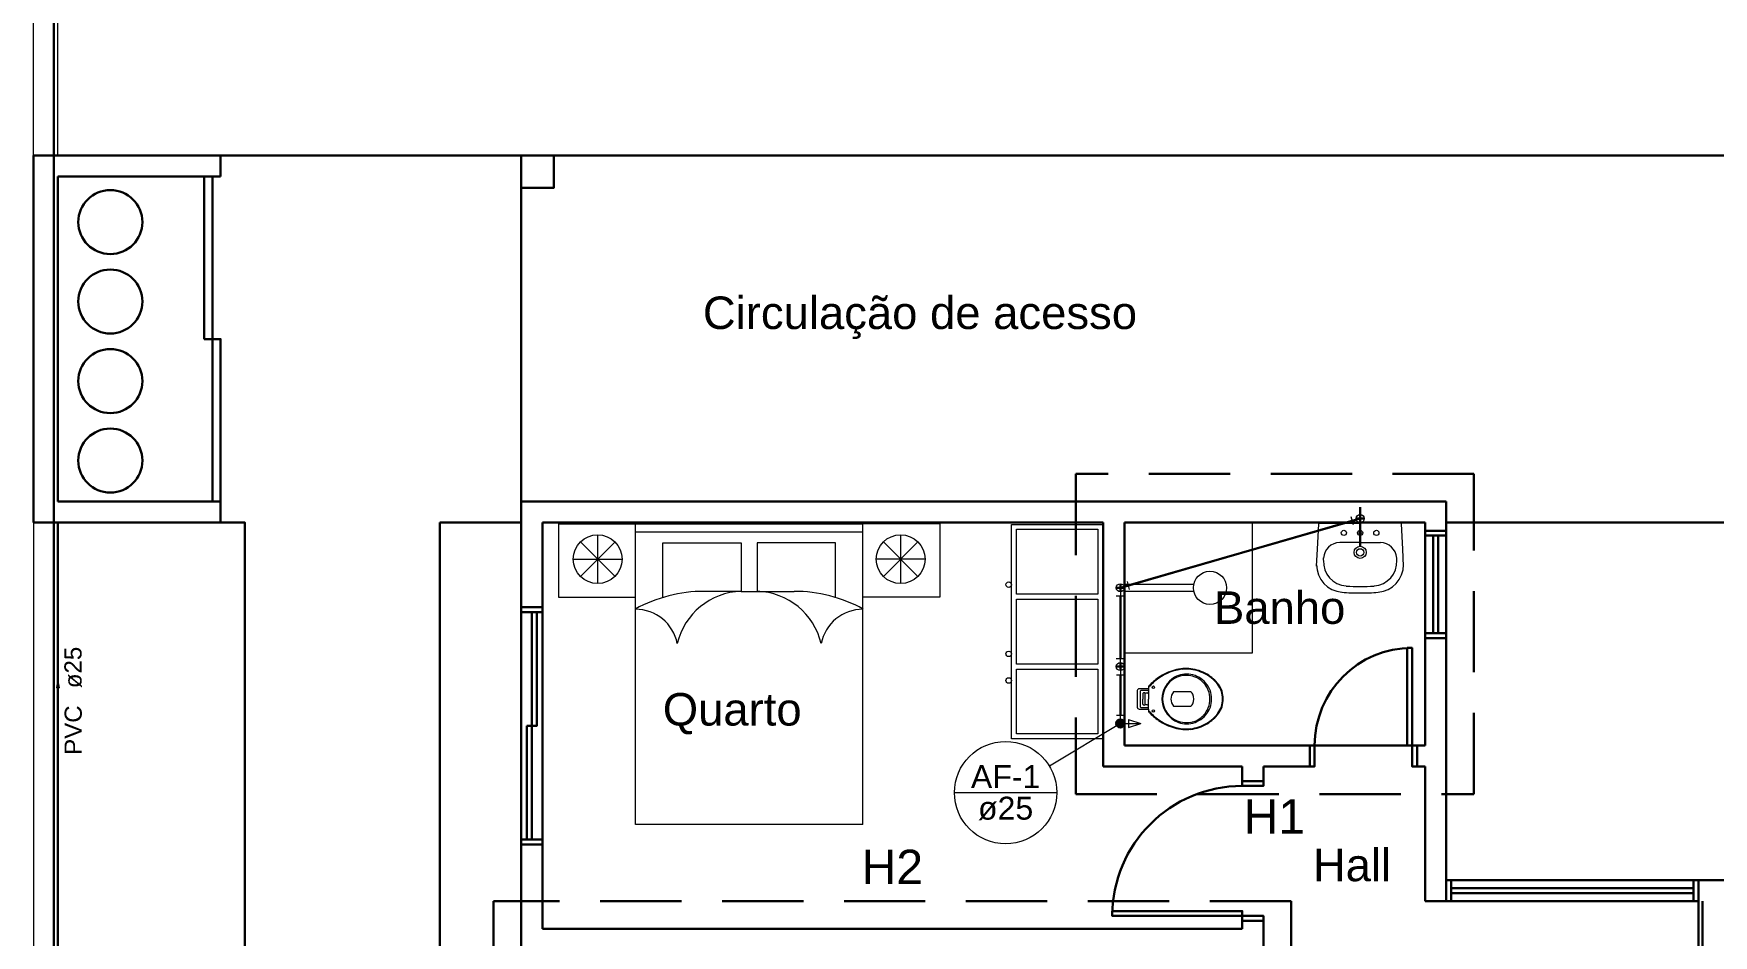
# Model space of a CAD drawing. Header units: inches. Extents: x -21 to 129, y -108 to 34.
# Drawn here: x 39.67 to 50, y 0.43 to 5.98 of the extents above; entities that cross this region are included whole.
import ezdxf

# ---------------------------------------------------------------- set-up
doc = ezdxf.new("R2010")
doc.units = ezdxf.units.IN
doc.header["$MEASUREMENT"] = 0
doc.linetypes.add('Dashed', pattern=[0.75, 0.5, -0.25])
for name, color, linetype, lineweight in [('06', 1, 'Continuous', 30), ('AF-Colunas', 8, 'Continuous', 30), ('AF-Conexões detalhe', 8, 'Continuous', 20), ('AF-Indicação coluna', 5, 'Continuous', 20), ('AF-Textos coluna', 7, 'Continuous', 20), ('AF-Tubos detalhe', 170, 'Continuous', 30), ('AL-Sentido tubo', 9, 'Continuous', 20), ('AL-Textos tubo', 7, 'Continuous', 20), ('DI-Detalhes', 6, 'Dashed', 30), ('xEIXO', 3, 'Continuous', 30), ('XJANELAS E PORTAS', 4, 'Continuous', 30), ('xMOVEIS', 253, 'Continuous', 20), ('xMURO', 4, 'Continuous', 20), ('XPAREDE', 7, 'Continuous', 30), ('xPISO', 4, 'Continuous', 30), ('xTEXTO', 7, 'Continuous', 20)]:
    doc.layers.add(name, color=color, linetype=linetype, lineweight=lineweight)
doc.styles.add('Arial', font='arial.ttf')

# ---------------------------------------------------------------- blocks, each defined once
blk = doc.blocks.new('_Closed')
at = {"color": 0, "linetype": 'ByBlock', "lineweight": -2}
for p, q in [((-1, 0.166667), (0, 0)), ((-1, 0.166667), (-1, -0.166667)), ((0, 0), (-1, -0.166667)), ((0, 0), (-1, 0))]:
    blk.add_line(p, q, dxfattribs=at)

msp = doc.modelspace()

# ---------------------------------------------------------------- linework, layer by layer
at = {"layer": '06', "color": 1}
for centre in [(40.138, 4.816), (40.138, 4.327), (40.138, 3.837), (40.138, 3.348)]:
    msp.add_circle(centre, 0.197, dxfattribs=at)
at = {"layer": 'AF-Colunas', "linetype": 'Continuous', "const_width": 0.025}
msp.add_lwpolyline([(46.364, 1.73, 1), (46.339, 1.73, 1)], format="xyb", close=True, dxfattribs=at)
at = {"layer": 'AF-Colunas', "linetype": 'Continuous'}
msp.add_circle((46.352, 1.73), 0.025, dxfattribs=at)
at = {"layer": 'AF-Conexões detalhe', "linetype": 'Continuous'}
for p, q in [((47.786, 2.953), (47.772, 3.001)), ((47.827, 2.991), (47.779, 2.977)), ((46.393, 2.603), (46.407, 2.555)), ((46.326, 2.515), (46.376, 2.515)), ((46.352, 2.565), (46.4, 2.579)), ((46.352, 2.565), (46.352, 2.515)), ((46.326, 2.13), (46.376, 2.13)), ((46.352, 2.08), (46.352, 2.13)), ((46.352, 2.08), (46.352, 2.03)), ((46.328, 2.03), (46.378, 2.03)), ((46.328, 1.78), (46.378, 1.78)), ((46.352, 1.73), (46.352, 1.78)), ((46.352, 1.73), (46.477, 1.73)), ((46.402, 1.755), (46.402, 1.705)), ((46.402, 1.755), (46.477, 1.73)), ((46.402, 1.705), (46.477, 1.73))]:
    msp.add_line(p, q, dxfattribs=at)
for centre in [(47.827, 2.991), (47.827, 2.991), (46.352, 2.565), (46.352, 2.565), (46.352, 2.565), (46.352, 2.565), (46.352, 2.08), (46.352, 2.08), (46.352, 1.73), (46.352, 1.73), (46.352, 1.73)]:
    msp.add_circle(centre, 0.025, dxfattribs=at)
at = {"layer": 'AF-Indicação coluna'}
for p, q in [((46.352, 1.73), (45.916, 1.467)), ((45.331, 1.304), (45.961, 1.304))]:
    msp.add_line(p, q, dxfattribs=at)
msp.add_circle((45.646, 1.304), 0.315, dxfattribs=at)
at = {"layer": 'AF-Tubos detalhe'}
for p, q in [((39.791, 2.966), (39.791, 7.368)), ((39.791, -1.308), (39.791, 2.991)), ((46.4, 2.579), (47.779, 2.977)), ((46.352, 2.13), (46.352, 2.515)), ((46.352, 1.78), (46.352, 2.03))]:
    msp.add_line(p, q, dxfattribs=at)
at = {"layer": 'AL-Sentido tubo'}
msp.add_lwpolyline([(39.816, 1.95), (39.816, 1.788)], dxfattribs=at)
at = {"layer": 'DI-Detalhes'}
for points in [[(48.527, 3.266), (46.077, 3.266), (46.077, 1.295), (48.527, 1.295), (48.527, 3.266)], [(42.496, -1.9), (47.402, -1.9), (47.402, 0.635), (42.496, 0.635), (42.496, -1.9)]]:
    msp.add_lwpolyline(points, close=True, dxfattribs=at)
at = {"layer": 'xEIXO'}
for p, q in [((47.827, 2.821), (47.827, 3.062)), ((47.827, 2.966), (47.827, 3.016)), ((46.352, 2.565), (47.827, 2.991)), ((47.802, 2.991), (47.852, 2.991)), ((46.352, 2.54), (46.352, 2.59)), ((46.327, 2.565), (46.377, 2.565)), ((46.327, 2.08), (46.377, 2.08)), ((46.352, 2.055), (46.352, 2.105)), ((46.327, 1.73), (46.377, 1.73)), ((46.352, 1.705), (46.352, 1.755))]:
    msp.add_line(p, q, dxfattribs=at)
at = {"layer": 'XJANELAS E PORTAS'}
for p, q in [((48.227, 2.886), (48.227, 2.285)), ((48.357, 2.886), (48.357, 2.285)), ((42.666, 2.415), (42.666, 1.015)), ((42.796, 2.415), (42.796, 1.015)), ((49.878, 0.765), (48.387, 0.765)), ((49.878, 0.635), (48.387, 0.635))]:
    msp.add_line(p, q, dxfattribs=at)
for points in [[(40.716, 4.096), (40.766, 4.096), (40.766, 5.096), (40.716, 5.096), (40.716, 4.096)], [(40.766, 3.096), (40.816, 3.096), (40.816, 4.096), (40.766, 4.096), (40.766, 3.096)], [(48.277, 2.886), (48.277, 2.285), (48.307, 2.285), (48.307, 2.886), (48.277, 2.886), (48.277, 2.886)], [(42.731, 2.415), (42.731, 1.715), (42.761, 1.715), (42.761, 2.415), (42.731, 2.415), (42.731, 2.415)], [(48.147, 1.595), (48.117, 1.595), (48.117, 2.195), (48.147, 2.195), (48.147, 1.595), (48.147, 1.595)], [(42.701, 1.715), (42.701, 1.015), (42.731, 1.015), (42.731, 1.715), (42.701, 1.715), (42.701, 1.715)], [(49.878, 0.685), (48.387, 0.685), (48.387, 0.715), (49.878, 0.715), (49.878, 0.685), (49.878, 0.685)], [(47.102, 0.545), (47.102, 0.575), (46.302, 0.575), (46.302, 0.545), (47.102, 0.545), (47.102, 0.545)]]:
    msp.add_lwpolyline(points, close=True, dxfattribs=at)
for points in [[(48.357, 2.916), (48.357, 2.886), (48.227, 2.886), (48.227, 2.916)], [(42.666, 2.445), (42.666, 2.415), (42.796, 2.415), (42.796, 2.445)], [(48.227, 2.255), (48.227, 2.285), (48.357, 2.285), (48.357, 2.255)], [(47.517, 1.595), (47.547, 1.595), (47.547, 1.465), (47.517, 1.465)], [(48.177, 1.465), (48.147, 1.465), (48.147, 1.595), (48.177, 1.595)], [(47.102, 1.375), (47.102, 1.345), (47.232, 1.345), (47.232, 1.375)], [(42.796, 0.985), (42.796, 1.015), (42.666, 1.015), (42.666, 0.985)], [(48.357, 0.635), (48.387, 0.635), (48.387, 0.765), (48.357, 0.765)], [(49.908, 0.765), (49.878, 0.765), (49.878, 0.635), (49.908, 0.635)], [(47.232, 0.515), (47.232, 0.545), (47.102, 0.545), (47.102, 0.515)]]:
    msp.add_lwpolyline(points, dxfattribs=at)
for centre, radius in [((48.147, 1.595), 0.6), ((47.102, 0.545), 0.8)]:
    msp.add_arc(centre, radius, 90, 180, dxfattribs=at)
at = {"layer": 'xMOVEIS'}
for p, q in [((42.895, 2.958), (44.768, 2.958)), ((42.895, 2.958), (43.05, 2.958)), ((42.895, 2.958), (42.895, 2.508)), ((43.368, 1.108), (43.368, 2.958)), ((44.768, 2.908), (43.368, 2.908)), ((44.768, 1.108), (44.768, 2.958)), ((45.242, 2.958), (44.768, 2.958)), ((45.242, 2.958), (45.242, 2.508)), ((47.165, 2.165), (47.165, 2.966)), ((47.565, 2.803), (47.572, 2.959)), ((47.577, 2.963), (47.827, 2.963)), ((47.817, 2.903), (47.837, 2.903)), ((48.076, 2.963), (47.827, 2.963)), ((47.827, 2.913), (47.827, 2.893)), ((48.089, 2.803), (48.081, 2.959)), ((43.243, 2.848), (43.03, 2.635)), ((43.03, 2.848), (43.243, 2.635)), ((43.136, 2.891), (43.136, 2.591)), ((43.537, 2.842), (44.018, 2.842)), ((43.537, 2.504), (43.537, 2.842)), ((44.018, 2.842), (44.018, 2.542)), ((44.6, 2.842), (44.118, 2.842)), ((44.118, 2.842), (44.118, 2.542)), ((44.6, 2.504), (44.6, 2.842)), ((45.106, 2.848), (44.894, 2.635)), ((44.894, 2.848), (45.106, 2.635)), ((45, 2.891), (45, 2.591)), ((47.559, 2.699), (47.565, 2.803)), ((47.827, 2.843), (47.702, 2.843)), ((47.827, 2.843), (47.952, 2.843)), ((48.094, 2.699), (48.089, 2.803)), ((42.986, 2.741), (43.286, 2.741)), ((45.15, 2.741), (44.85, 2.741)), ((47.559, 2.707), (47.559, 2.699)), ((47.601, 2.734), (47.602, 2.749)), ((48.052, 2.734), (48.052, 2.749)), ((46.802, 2.585), (46.377, 2.585)), ((42.895, 2.508), (43.368, 2.508)), ((44.018, 2.542), (43.792, 2.542)), ((44.018, 2.542), (44.345, 2.542)), ((45.242, 2.508), (44.768, 2.508)), ((46.377, 2.545), (46.802, 2.545)), ((46.377, 2.165), (47.165, 2.165)), ((46.455, 1.932), (46.455, 1.88)), ((46.455, 1.88), (46.455, 1.829)), ((46.525, 1.943), (46.467, 1.943)), ((46.474, 1.925), (46.474, 1.88)), ((46.474, 1.88), (46.474, 1.835)), ((46.525, 1.933), (46.481, 1.933)), ((46.49, 1.912), (46.49, 1.88)), ((46.49, 1.849), (46.49, 1.88)), ((46.502, 1.916), (46.502, 1.88)), ((46.502, 1.88), (46.502, 1.845)), ((46.517, 1.916), (46.506, 1.916)), ((46.525, 1.955), (46.525, 1.95)), ((46.525, 1.95), (46.525, 1.943)), ((46.525, 1.943), (46.525, 1.88)), ((46.525, 1.818), (46.525, 1.88)), ((46.775, 1.925), (46.679, 1.925)), ((46.467, 1.818), (46.525, 1.818)), ((46.481, 1.828), (46.525, 1.828)), ((46.517, 1.844), (46.506, 1.844)), ((46.525, 1.818), (46.525, 1.811)), ((46.525, 1.811), (46.525, 1.806)), ((46.679, 1.836), (46.775, 1.836)), ((44.768, 1.108), (43.368, 1.108))]:
    msp.add_line(p, q, dxfattribs=at)
for points in [[(46.243, 1.635), (45.683, 1.635), (45.683, 2.955), (46.243, 2.955), (46.243, 1.635), (46.243, 1.635)], [(46.213, 2.525), (45.713, 2.525), (45.713, 2.925), (46.213, 2.925), (46.213, 2.525), (46.213, 2.525)], [(46.213, 2.095), (45.713, 2.095), (45.713, 2.495), (46.213, 2.495), (46.213, 2.095), (46.213, 2.095)], [(46.213, 1.665), (45.713, 1.665), (45.713, 2.065), (46.213, 2.065), (46.213, 1.665), (46.213, 1.665)]]:
    msp.add_lwpolyline(points, close=True, dxfattribs=at)
for centre, radius in [((47.727, 2.903), 0.016), ((47.827, 2.903), 0.016), ((47.927, 2.903), 0.016), ((43.136, 2.741), 0.15), ((45, 2.741), 0.15), ((47.827, 2.783), 0.0375), ((47.827, 2.783), 0.0225), ((45.665, 2.584), 0.017), ((46.903, 2.565), 0.102), ((45.665, 2.158), 0.017), ((45.665, 1.994), 0.017), ((46.555, 1.953), 0.0075), ((46.555, 1.807), 0.0075)]:
    msp.add_circle(centre, radius, dxfattribs=at)
for centre, radius, start, end in [((47.577, 2.958), 0.005, 90, 177.058), ((48.076, 2.958), 0.005, 2.9418, 90), ((47.702, 2.743), 0.1, 90, 177.058), ((47.952, 2.743), 0.1, 2.9418, 90), ((47.729, 2.707), 0.17, 180, 265.302), ((47.751, 2.726), 0.15, 177.058, 266.284), ((47.903, 2.726), 0.15, 273.716, 2.9418), ((47.924, 2.707), 0.17, 274.698, 0), ((43.792, 1.665), 0.878, 90, 118.888), ((44.034, 2.124), 0.42, 92.0643, 166.558), ((44.103, 2.124), 0.42, 13.4422, 87.9357), ((44.345, 1.665), 0.878, 61.1119, 90), ((47.827, 3.894), 1.361, 265.302, 270), ((47.827, 3.894), 1.321, 266.284, 270), ((47.827, 3.894), 1.321, 270, 273.716), ((47.827, 3.894), 1.361, 270, 274.698), ((43.369, 2.171), 0.262, 11.064, 90.0505), ((44.768, 2.171), 0.262, 89.9495, 168.936), ((46.756, 1.825), 0.243, 82.9547, 106.762), ((46.767, 1.748), 0.316, 124.464, 139.245), ((46.767, 1.748), 0.32, 124.462, 138.052), ((46.774, 1.735), 0.335, 105.252, 124.152), ((46.774, 1.735), 0.331, 97.2935, 124.15), ((46.762, 1.88), 0.154, 119.656, 179.751), ((46.758, 1.881), 0.146, 119.911, 180.112), ((46.759, 1.888), 0.146, 79.5544, 120.298), ((46.757, 1.881), 0.145, 78.9336, 119.805), ((46.756, 1.825), 0.239, 82.9494, 95.7593), ((46.757, 1.82), 0.248, 58.9269, 83.517), ((46.757, 1.82), 0.244, 58.9326, 83.5222), ((46.758, 1.882), 0.144, 43.0736, 79.1921), ((46.758, 1.877), 0.157, 41.2224, 79.972), ((46.761, 1.882), 0.142, 359.336, 43.7716), ((46.76, 1.881), 0.153, 359.945, 40.6637), ((46.745, 1.805), 0.264, 38.1702, 58.3139), ((46.745, 1.805), 0.268, 38.1603, 58.3191), ((46.836, 1.881), 0.145, 359.872, 36.98), ((46.836, 1.881), 0.149, 359.872, 36.9981), ((46.467, 1.931), 0.0118, 88.701, 176.32), ((46.481, 1.926), 0.00729, 88.275, 181.725), ((46.497, 1.912), 0.00666, 143.898, 182.043), ((46.496, 1.912), 0.00592, 112.598, 136.064), ((46.498, 1.905), 0.0131, 70.3418, 109.388), ((46.507, 1.928), 0.0119, 245.98, 265.948), ((46.517, 1.925), 0.00832, 272.015, 355.282), ((46.535, 1.955), 0.0102, 134.756, 181.691), ((46.535, 1.949), 0.00945, 141.348, 173.012), ((46.762, 1.881), 0.154, 180.249, 240.344), ((46.758, 1.88), 0.146, 179.888, 240.089), ((46.731, 1.88), 0.0683, 139.312, 220.688), ((46.776, 1.901), 0.0241, 23.5104, 90.8905), ((46.719, 1.88), 0.0846, 339.222, 20.7777), ((46.761, 1.879), 0.142, 316.228, 0.6636), ((46.76, 1.88), 0.153, 319.336, 0.0547), ((46.836, 1.88), 0.145, 323.02, 0.1282), ((46.836, 1.88), 0.149, 323.002, 0.1282), ((46.467, 1.83), 0.0118, 183.68, 271.299), ((46.481, 1.835), 0.00729, 178.275, 271.725), ((46.497, 1.849), 0.00666, 177.957, 216.102), ((46.496, 1.849), 0.00592, 223.936, 247.402), ((46.498, 1.856), 0.0131, 250.612, 289.658), ((46.507, 1.833), 0.0119, 94.0521, 114.02), ((46.517, 1.836), 0.00832, 4.718, 87.9851), ((46.535, 1.806), 0.0102, 178.309, 225.244), ((46.535, 1.812), 0.00945, 186.988, 218.652), ((46.767, 2.013), 0.316, 220.755, 235.536), ((46.767, 2.013), 0.32, 221.948, 235.538), ((46.776, 1.86), 0.0241, 269.109, 336.49), ((46.758, 1.878), 0.144, 280.808, 316.926), ((46.758, 1.884), 0.157, 280.028, 318.778), ((46.745, 1.956), 0.264, 301.686, 321.83), ((46.745, 1.956), 0.268, 301.681, 321.84), ((46.774, 2.026), 0.335, 235.848, 254.748), ((46.774, 2.026), 0.331, 235.85, 262.706), ((46.757, 1.88), 0.145, 240.195, 281.066), ((46.759, 1.873), 0.146, 239.702, 280.446), ((46.756, 1.935), 0.243, 253.238, 277.045), ((46.756, 1.935), 0.239, 264.241, 277.051), ((46.757, 1.94), 0.244, 276.478, 301.067), ((46.757, 1.94), 0.248, 276.483, 301.073)]:
    msp.add_arc(centre, radius, start, end, dxfattribs=at)
at = {"layer": 'xMURO'}
for p, q in [((39.666, 5.226), (39.666, 30.46)), ((39.816, 5.226), (39.816, 30.31)), ((39.666, 2.966), (39.666, 5.226)), ((39.666, 2.966), (39.666, -11.567)), ((39.816, 2.966), (39.816, -11.567))]:
    msp.add_line(p, q, dxfattribs=at)
at = {"layer": 'XPAREDE'}
for p, q in [((39.666, 2.966), (39.666, 5.226)), ((39.666, 5.226), (40.816, 5.226)), ((40.816, 5.096), (40.816, 5.226)), ((39.816, 3.096), (39.816, 5.096)), ((39.816, 5.096), (40.816, 5.096)), ((39.816, 3.096), (40.816, 3.096)), ((40.816, 2.966), (40.816, 3.096)), ((42.666, 3.096), (48.357, 3.096)), ((42.666, 2.445), (42.666, 3.096)), ((48.357, 2.916), (48.357, 3.096)), ((39.666, 2.966), (40.816, 2.966)), ((42.796, 2.966), (42.796, 2.445)), ((42.796, 2.966), (46.247, 2.966)), ((46.247, 2.966), (46.247, 1.465)), ((48.227, 2.966), (46.377, 2.966)), ((46.377, 2.966), (46.377, 1.595)), ((48.227, 2.966), (48.227, 2.916)), ((48.227, 2.916), (48.357, 2.916)), ((42.796, 2.445), (42.666, 2.445)), ((48.227, 2.255), (48.227, 1.595)), ((48.227, 2.255), (48.357, 2.255)), ((48.357, 0.765), (48.357, 2.255)), ((47.517, 1.595), (46.377, 1.595)), ((47.517, 1.595), (47.517, 1.465)), ((48.227, 1.595), (48.177, 1.595)), ((48.177, 1.595), (48.177, 1.465)), ((46.247, 1.465), (47.102, 1.465)), ((47.102, 1.465), (47.102, 1.375)), ((47.232, 1.375), (47.232, 1.465)), ((47.517, 1.465), (47.232, 1.465)), ((48.227, 1.465), (48.177, 1.465)), ((48.227, 0.635), (48.227, 1.465)), ((47.102, 1.375), (47.232, 1.375)), ((42.666, 0.248), (42.666, 0.985)), ((42.796, 0.985), (42.666, 0.985)), ((42.796, 0.985), (42.796, 0.465)), ((48.357, 0.635), (48.357, 0.765)), ((49.908, 0.635), (49.908, 0.765)), ((50.323, 0.765), (49.908, 0.765)), ((48.357, 0.635), (48.227, 0.635)), ((49.908, -3.665), (49.908, 0.635)), ((49.933, -3.665), (49.933, 0.635)), ((42.796, 0.465), (47.102, 0.465)), ((47.102, 0.515), (47.102, 0.465)), ((47.102, 0.515), (47.232, 0.515)), ((47.232, 0.285), (47.232, 0.515))]:
    msp.add_line(p, q, dxfattribs=at)
msp.add_lwpolyline([(42.666, 5.226), (42.666, 5.026), (42.866, 5.026), (42.866, 5.226), (42.666, 5.226), (42.666, 5.226)], close=True, dxfattribs=at)
at = {"layer": 'xPISO'}
for p, q in [((42.666, 5.226), (40.816, 5.226)), ((42.666, 3.096), (42.666, 5.226)), ((52.798, 5.226), (42.666, 5.226)), ((40.966, 2.966), (39.816, 2.966)), ((40.966, 2.966), (40.966, -11.567)), ((42.666, 2.966), (42.166, 2.966)), ((42.166, 2.966), (42.166, -11.567)), ((48.357, 2.966), (50.408, 2.966)), ((48.227, 1.595), (47.517, 1.595))]:
    msp.add_line(p, q, dxfattribs=at)
msp.add_lwpolyline([(40.966, -11.567), (39.816, -11.567), (39.816, 2.966), (40.966, 2.966), (40.966, -11.567)], close=True, dxfattribs=at)

# ---------------------------------------------------------------- block references
at = {"layer": 'AL-Sentido tubo', "xscale": -0.04999999999998295, "yscale": 0.05000000000001137, "zscale": 0.05000000000000176, "rotation": 270}
msp.add_blockref('_Closed', (39.816, 2), dxfattribs=at)

# ---------------------------------------------------------------- texts
at = {"layer": 'AF-Textos coluna', "char_height": 0.1412, "attachment_point": 8, "line_spacing_factor": 0.798, "style": 'Arial'}
for s, insert, width in [('AF-1', (45.646, 1.332), 0.44237), ('ø25', (45.646, 1.134), 0.3517)]:
    msp.add_mtext(s, dxfattribs=dict(at, insert=insert, width=width))
at = {"layer": 'AL-Textos tubo', "char_height": 0.1059, "rotation": 90.0003, "line_spacing_factor": 0.798, "style": 'Arial'}
for s, insert, width, attachment_point in [('ø25', (39.964, 1.947), 0.28133, 7), ('PVC', (39.964, 1.841), 0.33632, 9)]:
    msp.add_mtext(s, dxfattribs=dict(at, insert=insert, width=width, attachment_point=attachment_point))
at = {"layer": 'DI-Detalhes', "char_height": 0.2118, "width": 0.40896, "attachment_point": 8, "line_spacing_factor": 0.798, "style": 'Arial'}
for s, insert in [('H1', (47.299, 1.052)), ('H2', (44.949, 0.741))]:
    msp.add_mtext(s, dxfattribs=dict(at, insert=insert))
at = {"layer": 'xTEXTO', "attachment_point": 8, "line_spacing_factor": 0.798, "style": 'Arial'}
for s, insert, char_height, width in [('Circulação de acesso', (45.119, 4.096), 0.20003, 4.07256), ('Banho', (47.332, 2.34), 0.2, 1.08134), ('Quarto', (43.964, 1.662), 0.2, 1.29761), ('Hall', (47.777, 0.756), 0.2, 0.6488)]:
    msp.add_mtext(s, dxfattribs=dict(at, insert=insert, char_height=char_height, width=width))

doc.saveas('drawing.dxf')
